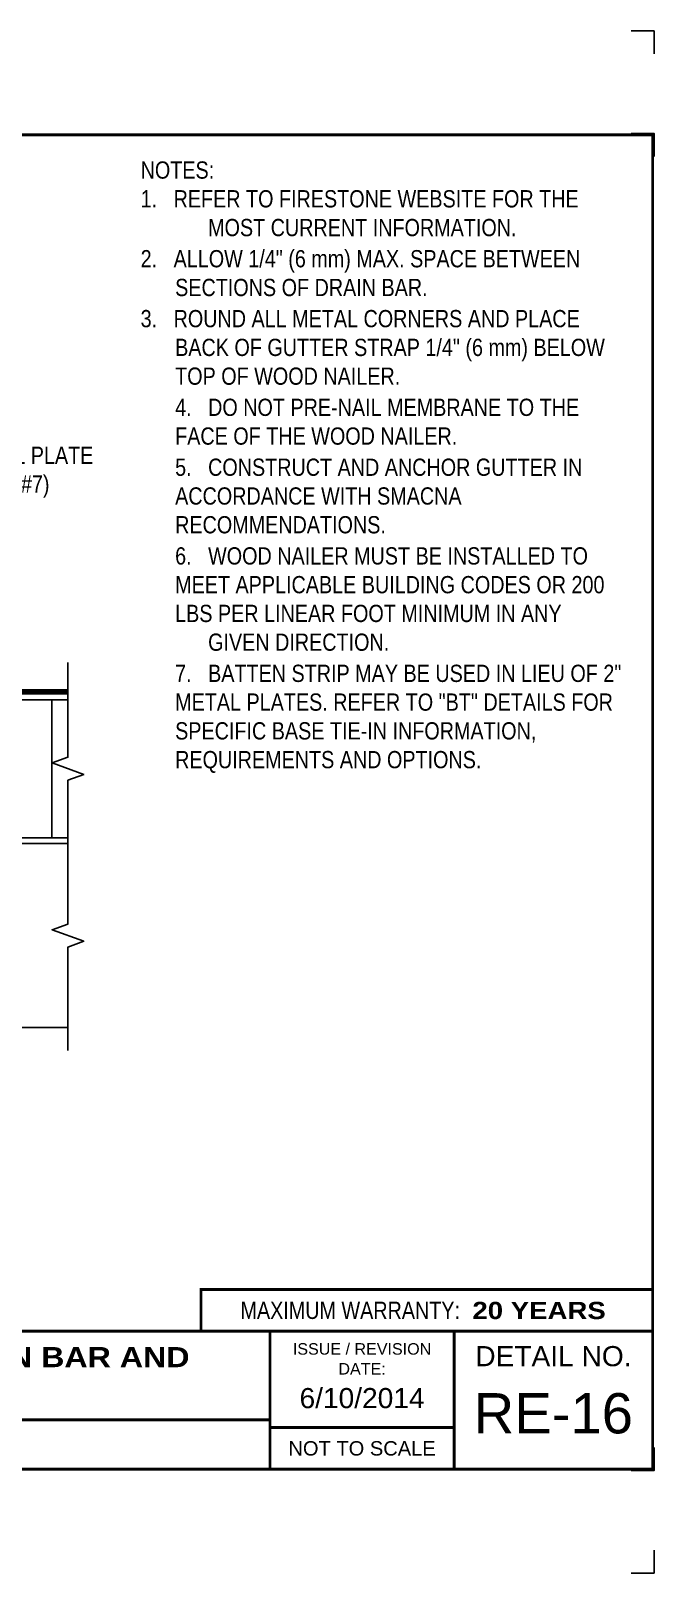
# Model space of a CAD drawing. Header units: inches. Extents: x 165.4 to 185.5, y 3.4 to 20.2.
# Drawn here: x 178.7 to 185.48, y 3.43 to 20.19 of the extents above; entities that cross this region are included whole.
import ezdxf
from ezdxf.enums import TextEntityAlignment as Align

# ---------------------------------------------------------------- set-up
doc = ezdxf.new("R2010")
doc.units = ezdxf.units.IN
doc.header["$MEASUREMENT"] = 0
doc.layers.get('0').update_dxf_attribs({"linetype": 'CONTINUOUS'})
doc.layers.get('DEFPOINTS').update_dxf_attribs({"linetype": 'CONTINUOUS'})
for name, color, linetype in [('FSBP-ANNO-NOTE', 7, 'CONTINUOUS'), ('FSBP-INSULATION', 7, 'CONTINUOUS'), ('FSBP-MEMBRANE', 7, 'CONTINUOUS'), ('FSBP-SUBSTRATE-GENERIC', 9, 'CONTINUOUS'), ('FSBP-TTLB', 7, 'CONTINUOUS'), ('FSBP-TTLB-BORDER', 7, 'CONTINUOUS'), ('FSBP-TTLB-TEXT', 7, 'CONTINUOUS')]:
    doc.layers.add(name, color=color, linetype=linetype)
doc.styles.add('FSBP_ARIAL', font='arial.ttf')
doc.styles.add('FSBP_ARIAL_BOLD', font='')
doc.styles.add('FSBP_ARIAL_NAR', font='ARIALN.TTF')
doc.styles.get('FSBP_ARIAL_BOLD').set_extended_font_data('Arial Black')

# ---------------------------------------------------------------- blocks, each defined once
blk = doc.blocks.new('TTLB-EPDM_2')
at = {"layer": 'DEFPOINTS', "linetype": 'Continuous', "ltscale": 1.75}
for points in [[(20.01562500000003, 13.88083333333333), (20.01562500000003, 14.13083333333333), (19.76562500000003, 14.13083333333333)], [(20.01562500000003, -2.380833333333342), (20.01562500000003, -2.630833333333342), (19.76562500000003, -2.630833333333342)]]:
    blk.add_lwpolyline(points, dxfattribs=at)
at = {"layer": 'DEFPOINTS', "color": 1}
for points in [[(20.015625, 12.765625), (20.015625, 13.015625), (19.765625, 13.015625)], [(20.015625, -1.265625), (20.015625, -1.515625), (19.765625, -1.515625)]]:
    blk.add_lwpolyline(points, dxfattribs=at)
at = {"layer": 'FSBP-TTLB', "const_width": 0.03125}
blk.add_lwpolyline([(15.09028770518938, 0), (20, 0), (20, 0.4512598240669945), (15.09028770518938, 0.4512598240669945)], close=True, dxfattribs=at)
for points in [[(0, 0), (0, -1.5), (20, -1.5), (20, 0), (0, 0)], [(15.84028770518938, 0), (15.84028770518938, -0.9643749050531198)], [(17.84110496735593, 0), (17.84110496735593, -1.5)], [(20, 0), (20, -1.5)], [(4.825208527206769, -0.9643749050531198), (15.84028770518938, -0.9643749050531198)], [(15.84028770518938, -0.9643749050531198), (15.84028770518938, -1.5)], [(15.84028770518938, -1.048740175933006), (17.84110496735593, -1.048740175933006)]]:
    blk.add_lwpolyline(points, dxfattribs=at)
at = {"layer": 'FSBP-TTLB-BORDER', "const_width": 0.03125}
blk.add_lwpolyline([(20, 0), (20, 13), (0, 13), (0, 0)], dxfattribs=at)
at = {"layer": 'FSBP-TTLB-TEXT', "style": 'FSBP_ARIAL_NAR'}
blk.add_text('MAXIMUM WARRANTY:', height=0.1875, dxfattribs=at).set_placement((17.90516569312837, 0.2256299120335257), align=Align.MIDDLE_RIGHT)
at = {"layer": 'FSBP-TTLB-TEXT', "style": 'FSBP_ARIAL'}
for s, height, p in [('ISSUE / REVISION', 0.125, (16.84069633627263, -0.1938496373466023)), ('DETAIL NO.', 0.21875, (18.92055248367797, -0.2724398367368792)), ('DATE:', 0.125, (16.84069633627263, -0.409973105348854)), ('NOT TO SCALE', 0.15625, (16.84069633627263, -1.274370087966503))]:
    blk.add_text(s, height=height, dxfattribs=at).set_placement(p, align=Align.MIDDLE_CENTER)
at = {"layer": 'FSBP-TTLB-TEXT'}
for tag, height, style, p in [('MAXIMUM_WARRANTY', 0.1875, 'FSBP_ARIAL_BOLD', (18.03987100774941, 0.2240244307510579)), ('ACCPT_SYSTEMS', 0.21875, 'FSBP_ARIAL', (12.49438170418193, -1.23218745252656))]:
    blk.add_attdef(tag, text='', height=height, dxfattribs=dict(at, style=style)).set_placement(p, align=Align.MIDDLE_LEFT)
for tag, height, style, p in [('DETAIL_DESCP_LINE_1', 0.21875, 'FSBP_ARIAL_BOLD', (10.33118450231211, -0.2831249841755152)), ('DETAIL_DESCP_LINE_2', 0.21875, 'FSBP_ARIAL_BOLD', (10.33118450231211, -0.6812499208775904)), ('ISSUE_REV_DATE', 0.21875, 'FSBP_ARIAL', (16.84069633627263, -0.7282559425942452)), ('DETAIL_NUMBER', 0.4375, 'FSBP_ARIAL', (18.91941590748775, -0.8931630692489421))]:
    blk.add_attdef(tag, text='', height=height, dxfattribs=dict(at, style=style)).set_placement(p, align=Align.MIDDLE_CENTER)

msp = doc.modelspace()

# ---------------------------------------------------------------- hatches: boundary and pattern name
at = {"layer": 'FSBP-INSULATION'}
h = msp.add_hatch(dxfattribs=at)
h.set_pattern_fill('LINE', color=256, scale=4, angle=90, style=0)
h.set_pattern_definition([(90, (-43.0687348474338, -30.6977564633094), (-0.5, 3.061515884555943e-17), [])])
h.paths.add_polyline_path([(179.106714501931, 11.41919665535896), (179.106714501931, 12.16919665535892), (178.9349971632151, 12.23169665535893), (179.106714501931, 12.29419665535892), (179.106714501931, 12.91919665535893), (174.5279387282852, 12.91919665535893), (174.5279387282852, 11.41919665535893)])
h.paths.add_polyline_path([(175.5800244443874, 12.02374346640941), (178.2547132233779, 12.02374346640941), (178.2547132233779, 12.31477774335347), (175.5800244443874, 12.31477774335347)], flags=24)

# ---------------------------------------------------------------- linework, layer by layer
at = {"layer": 'FSBP-INSULATION', "linetype": 'Continuous'}
msp.add_lwpolyline([(179.106714501931, 11.41919665535893), (179.106714501931, 12.04419665535893), (179.2784318406469, 12.10669665535893), (178.9349971632151, 12.23169665535893), (179.106714501931, 12.29419665535893), (179.106714501931, 13.32544665535893)], dxfattribs=at)
at = {"layer": 'FSBP-INSULATION'}
msp.add_lwpolyline([(179.1067145019311, 12.91919665535893), (174.5279387282852, 12.91919665535893), (174.5279387282852, 11.41919665535893), (179.106714501931, 11.41919665535896)], dxfattribs=at)
at = {"layer": 'FSBP-MEMBRANE', "const_width": 0.06}
msp.add_lwpolyline([(179.106714501931, 13.00552766434745), (178.3526873795782, 13.00552766434745, -0.1989123673796558), (177.9991339889849, 13.15197427375416), (178.0145272077983, 13.13658105494075, 0.1989123673796558), (177.660973817205, 13.28302766434746), (173.0129130276847, 13.28302766434746), (172.0845184170872, 13.28302766434746, 0.1417221344435291), (171.8792615888152, 13.22365630935807, -0.1417221344435803), (171.6740047605431, 13.16428495436868), (170.8113081511364, 13.16428495436868, 0.414213562373095), (170.5613081511364, 12.91428495436868), (170.5613081511364, 12.23169665535895)], format="xyb", dxfattribs=at)
at = {"layer": 'FSBP-SUBSTRATE-GENERIC'}
for points in [[(179.106714501931, 9.106696655358931), (179.106714501931, 10.23169665535893), (179.2784318406469, 10.29419665535893), (178.9349971632151, 10.41919665535893), (179.106714501931, 10.48169665535893), (179.106714501931, 11.41919665535896)], [(179.106714501931, 11.35669665535899), (175.5279387282852, 11.35669665535893), (175.5279387282852, 9.35669665535896), (179.1067145019311, 9.35669665535896)]]:
    msp.add_lwpolyline(points, dxfattribs=at)

# ---------------------------------------------------------------- block references
ref = msp.add_blockref('TTLB-EPDM_2', (165.4627011304568, 6.057628829771645))
ref.add_attrib('DETAIL_DESCP_LINE_1', 'ROOF EDGE GUTTER WITH SLOTTED DRAIN BAR AND', dxfattribs={"layer": 'FSBP-TTLB-TEXT', "height": 0.21875, "style": 'FSBP_ARIAL_BOLD'}).set_placement((175.7938856327689, 5.774503845596129), align=Align.MIDDLE_CENTER)
ref.add_attrib('ISSUE_REV_DATE', '6/10/2014', dxfattribs={"layer": 'FSBP-TTLB-TEXT', "height": 0.21875, "style": 'FSBP_ARIAL'}).set_placement((182.3033974667294, 5.329372887177399), align=Align.MIDDLE_CENTER)
ref.add_attrib('DETAIL_NUMBER', 'RE-16', dxfattribs={"layer": 'FSBP-TTLB-TEXT', "height": 0.4375, "style": 'FSBP_ARIAL'}).set_placement((184.3821170379445, 5.164465760522702), align=Align.MIDDLE_CENTER)
ref.add_attrib('MAXIMUM_WARRANTY', '20 YEARS', dxfattribs={"layer": 'FSBP-TTLB-TEXT', "height": 0.1875, "style": 'FSBP_ARIAL_BOLD'}).set_placement((183.5025721382062, 6.281653260522702), align=Align.MIDDLE_LEFT)

# ---------------------------------------------------------------- texts
at = {"layer": 'FSBP-ANNO-NOTE', "char_height": 0.1875, "attachment_point": 1, "style": 'FSBP_ARIAL_NAR'}
for s, width, gutter_width, heights, insert in [('\\A1;\\pi-0.375,l0.375,t0.1875,0.375;NOTES:\\P1.   REFER TO FIRESTONE WEBSITE FOR THE                MOST CURRENT INFORMATION.\\P{\\H0.083333x;\\P\\pt0.375;}2.   ALLOW 1/4" (6 mm) MAX. SPACE BETWEEN SECTIONS OF DRAIN BAR.\\P{\\H0.083333x;\\P}3.   ROUND ALL METAL CORNERS AND PLACE BACK OF GUTTER STRAP 1/4" (6 mm) BELOW\\P\\pi0;TOP OF WOOD NAILER.\\P{\\H0.083333x;\\P\\pi-0.375,tz;}4.   DO NOT PRE-NAIL MEMBRANE TO THE FACE OF THE WOOD NAILER.\\P{\\H0.083333x;\\P}5.   CONSTRUCT AND ANCHOR GUTTER IN ACCORDANCE WITH SMACNA RECOMMENDATIONS. \\P{\\H0.083333x;\\P\\pt0.375;}6.   WOOD NAILER MUST BE INSTALLED TO MEET APPLICABLE BUILDING CODES OR 200 LBS PER LINEAR FOOT MINIMUM IN ANY \\P      GIVEN DIRECTION.\\P{\\H0.083333x;\\P\\ptz;}7.   BATTEN STRIP MAY BE USED IN LIEU OF 2" METAL PLATES. REFER TO "BT" DETAILS FOR SPECIFIC BASE TIE-IN INFORMATION, REQUIREMENTS AND OPTIONS.', 5.338697605107896, 23.08110225731588, [7.241577781432738], (179.8966349795119, 18.76954344580076)), ('FIRESTONE FASTENER AND 2" METAL PLATE AT 12" (305 mm) O.C. MAX (SEE NOTE #7)', 4.848169048731506, 5, [0.7330617860461643], (174.6644730477039, 15.66977172844821))]:
    msp.add_mtext_dynamic_manual_height_columns(s, width=width, gutter_width=gutter_width, heights=heights, dxfattribs=dict(at, insert=insert))

doc.saveas('drawing.dxf')
